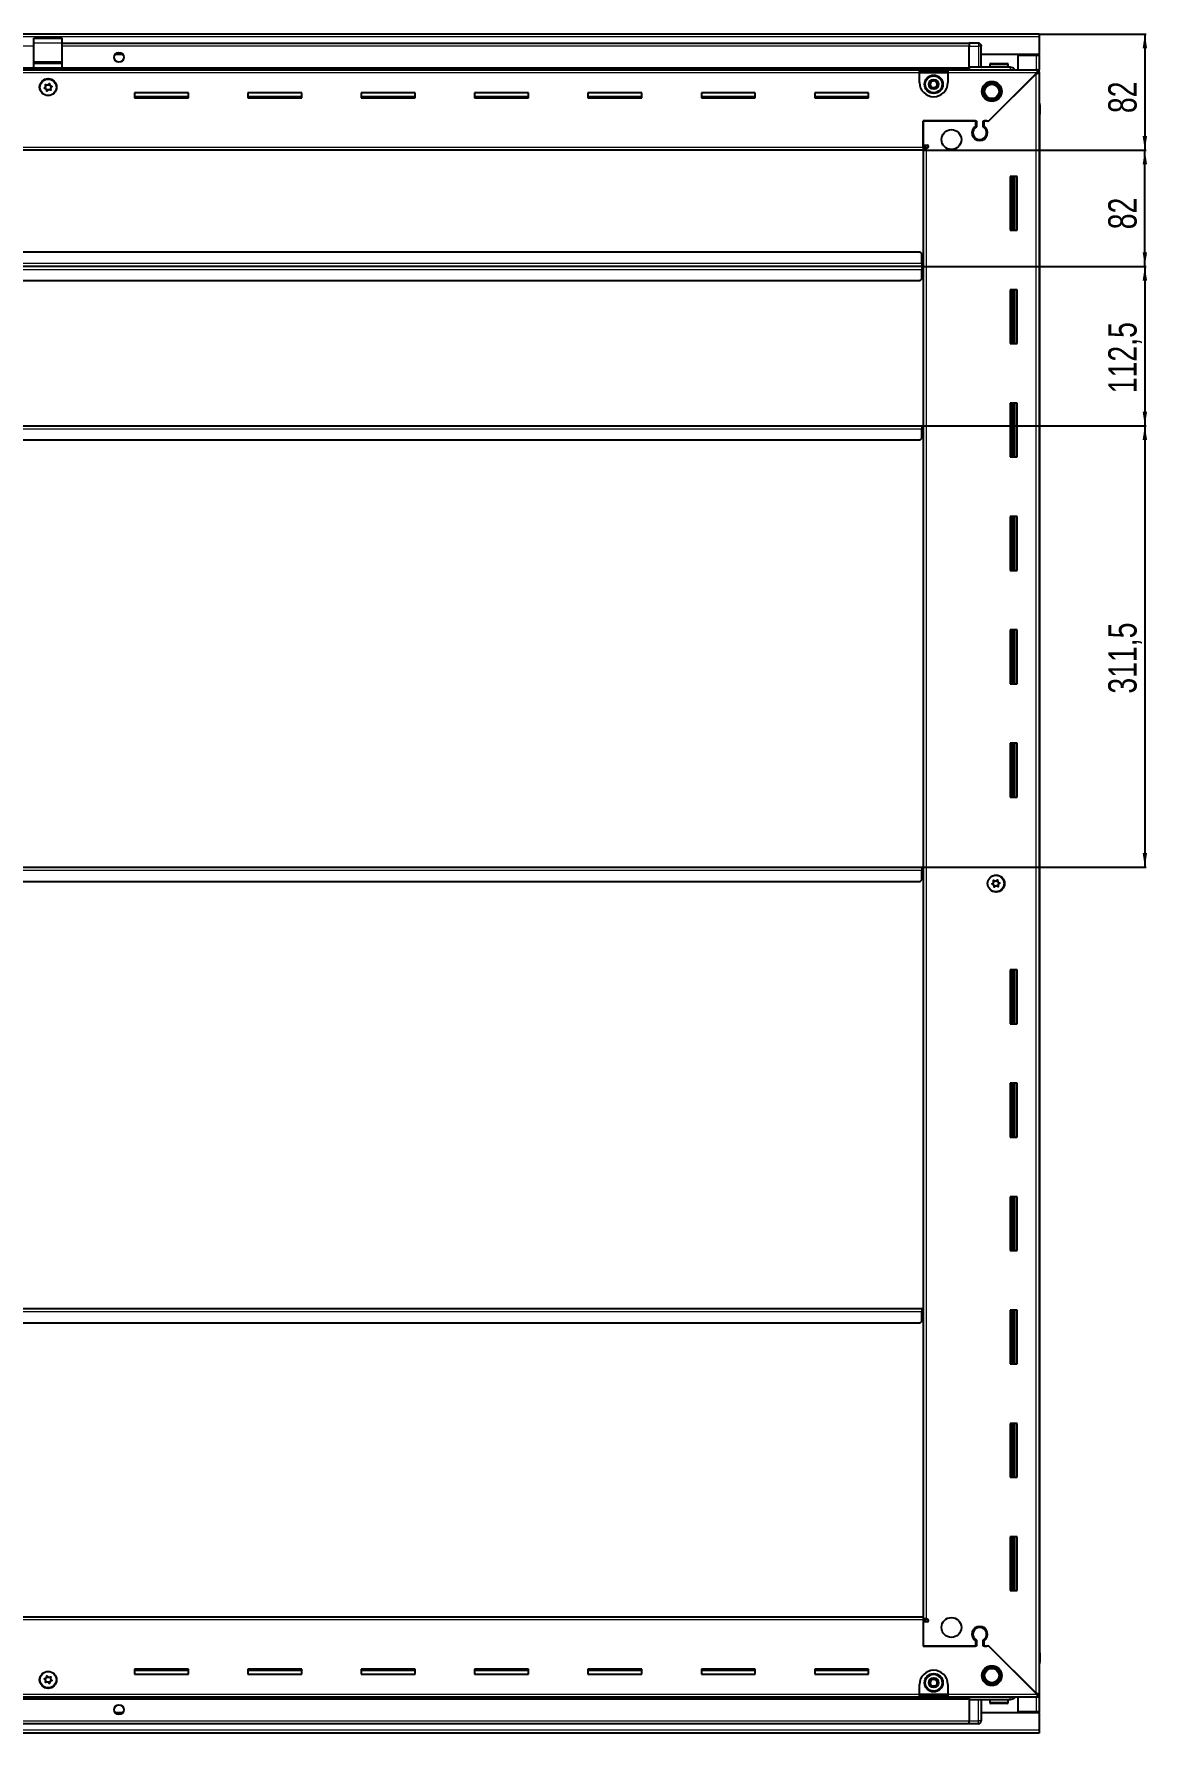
# Model space of a CAD drawing. Header units: millimetres. Extents: x 1219 to 5647, y -682 to 1991.
# Drawn here: x 4862 to 5647, y 577 to 1776 of the extents above; entities that cross this region are included whole.
import ezdxf

# ---------------------------------------------------------------- set-up
doc = ezdxf.new("R2010")
doc.units = ezdxf.units.MM
doc.layers.add('FORMAT', color=7, linetype='Continuous')
doc.styles.add('SLDTEXTSTYLE0', font='TXT', dxfattribs={"width": 0.75})
doc.dimstyles.new('SLDDIMSTYLE0', dxfattribs={"dimtxt": 20, "dimasz": 10, "dimexe": 0, "dimexo": 0.0625, "dimgap": 5, "dimtad": 2, "dimdec": 1, "dimrnd": 1e-09, "dimzin": 12, "dimdsep": 46, "dimtxsty": 'SLDTEXTSTYLE0', "dimsah": 1, "dimcen": 0.09, "dimadec": 0, "dimazin": 3, "dimtfac": 1, "dimtofl": 0, "dimtmove": 0, "dimatfit": 3, "dimfxl": 0, "dimfrac": 2, "dimtolj": 1, "dimtzin": 12, "dimarcsym": 0})

# ---------------------------------------------------------------- blocks, each defined once
blk = doc.blocks.new('_D_7')
at = {"layer": 'FORMAT'}
for p, q in [((5571, 1775.8), (5646.5, 1775.8)), ((5645.5, 1775.8), (5645.5, 1693.8)), ((5489, 1693.8), (5646.5, 1693.8))]:
    blk.add_line(p, q, dxfattribs=at)
for points in [[(5645.5, 1775.8), (5644, 1765.8), (5647.1, 1765.8)], [(5645.5, 1693.8), (5647.1, 1703.8), (5644, 1703.8)]]:
    blk.add_solid(points, dxfattribs=at)
at = {"layer": 'FORMAT', "insert": (5619.7, 1720), "char_height": 20, "attachment_point": 1, "rotation": 90, "style": 'SLDTEXTSTYLE0'}
blk.add_mtext('82', dxfattribs=at)
blk = doc.blocks.new('_D_8')
at = {"layer": 'FORMAT'}
for p, q in [((5489, 1693.8), (5646.5, 1693.8)), ((5645.5, 1611.8), (5645.5, 1693.8)), ((5488, 1611.8), (5646.5, 1611.8))]:
    blk.add_line(p, q, dxfattribs=at)
for points in [[(5645.5, 1693.8), (5644, 1683.8), (5647.1, 1683.8)], [(5645.5, 1611.8), (5647.1, 1621.8), (5644, 1621.8)]]:
    blk.add_solid(points, dxfattribs=at)
at = {"layer": 'FORMAT', "insert": (5619.7, 1638), "char_height": 20, "attachment_point": 1, "rotation": 90, "style": 'SLDTEXTSTYLE0'}
blk.add_mtext('82', dxfattribs=at)
blk = doc.blocks.new('_D_9')
at = {"layer": 'FORMAT'}
for p, q in [((5488, 1611.8), (5646.5, 1611.8)), ((5645.5, 1611.8), (5645.5, 1499.3)), ((5488, 1499.3), (5646.5, 1499.3))]:
    blk.add_line(p, q, dxfattribs=at)
for points in [[(5645.5, 1611.8), (5644, 1601.8), (5647.1, 1601.8)], [(5645.5, 1499.3), (5647.1, 1509.3), (5644, 1509.3)]]:
    blk.add_solid(points, dxfattribs=at)
at = {"layer": 'FORMAT', "insert": (5619.7, 1522.3), "char_height": 20, "attachment_point": 1, "rotation": 90, "style": 'SLDTEXTSTYLE0'}
blk.add_mtext('112,5', dxfattribs=at)
blk = doc.blocks.new('_D_10')
at = {"layer": 'FORMAT'}
for p, q in [((5488, 1499.3), (5646.5, 1499.3)), ((5645.5, 1499.3), (5645.5, 1187.8)), ((5488, 1187.8), (5646.5, 1187.8))]:
    blk.add_line(p, q, dxfattribs=at)
for points in [[(5645.5, 1499.3), (5644, 1489.3), (5647.1, 1489.3)], [(5645.5, 1187.8), (5647.1, 1197.8), (5644, 1197.8)]]:
    blk.add_solid(points, dxfattribs=at)
at = {"layer": 'FORMAT', "insert": (5619.7, 1310.3), "char_height": 20, "attachment_point": 1, "rotation": 90, "style": 'SLDTEXTSTYLE0'}
blk.add_mtext('311,5', dxfattribs=at)

msp = doc.modelspace()

# ---------------------------------------------------------------- linework, layer by layer
at = {"color": 7, "linetype": 'Continuous', "lineweight": 25}
for p, q in [((4172.02, 1775.82), (5571.02, 1775.82)), ((5571.02, 1775.82), (5571.02, 1773.72)), ((4861.52, 1772.82), (4881.52, 1772.82)), ((4861.52, 1769.56), (4861.52, 1772.82)), ((4861.52, 1756.41), (4861.52, 1769.56)), ((4881.52, 1769.56), (4881.52, 1772.82)), ((4881.52, 1756.41), (4881.52, 1769.56)), ((5521.52, 1769.17), (4881.52, 1769.17)), ((5521.52, 1769.32), (5521.52, 1769.32)), ((5528.02, 1769.32), (5521.52, 1769.32)), ((5528.02, 1769.32), (5521.52, 1769.32)), ((5521.52, 1769.32), (5521.52, 1767.32)), ((5521.52, 1752.32), (5521.52, 1767.32)), ((5530.02, 1767.32), (5530.02, 1767.32)), ((5530.02, 1752.32), (5530.02, 1767.32)), ((5571.02, 1773.72), (5571.02, 1761.32)), ((4221.52, 1751.17), (5521.52, 1751.17)), ((4256.52, 1750.57), (5486.52, 1750.57)), ((4861.52, 1755.32), (4861.52, 1756.41)), ((4861.52, 1755.32), (4881.52, 1755.32)), ((4861.52, 1751.82), (4861.52, 1755.32)), ((4861.52, 1751.82), (4881.52, 1751.82)), ((4865.52, 1751.82), (4865.52, 1751.17)), ((4868.02, 1751.17), (4868.02, 1751.82)), ((4875.02, 1751.17), (4875.02, 1751.82)), ((4877.52, 1751.17), (4877.52, 1751.82)), ((4881.52, 1755.32), (4881.52, 1756.41)), ((4881.52, 1751.82), (4881.52, 1755.32)), ((4924.39, 1761.32), (4918.65, 1761.32)), ((5486.52, 1748.47), (5486.52, 1750.57)), ((5486.52, 1750.57), (5506.52, 1750.57)), ((5506.52, 1750.57), (5570.02, 1750.57)), ((5506.52, 1750.57), (5506.52, 1748.47)), ((5521.52, 1752.32), (5521.52, 1751.82)), ((5550.52, 1752.32), (5521.52, 1752.32)), ((5521.52, 1752.29), (5521.59, 1750.57)), ((5571.02, 1761.32), (5530.02, 1761.32)), ((5536.02, 1754.22), (5536.02, 1752.32)), ((5536.82, 1755.02), (5548.22, 1755.02)), ((5549.02, 1752.32), (5549.02, 1754.22)), ((5556.02, 1750.57), (5556.02, 1760.82)), ((5556.02, 1760.82), (5568.92, 1760.82)), ((5568.92, 1760.82), (5571.02, 1760.82)), ((5569.52, 1760.82), (5569.52, 1761.32)), ((5570.02, 1749.07), (5570.02, 1750.57)), ((5570.02, 1750.57), (5571.02, 1750.57)), ((5571.02, 1760.82), (5571.02, 1761.32)), ((5571.02, 1760.82), (5571.02, 1750.57)), ((5571.02, 1749.07), (5571.02, 1750.57)), ((5486.52, 1749.07), (5506.52, 1749.07)), ((5486.52, 1741.57), (5486.52, 1748.47)), ((5506.52, 1748.47), (5506.52, 1741.57)), ((5568.92, 1747.97), (5534.82, 1713.87)), ((5535.52, 1714.57), (5569.42, 1748.47)), ((5569.52, 1748.57), (5571.02, 1748.57)), ((5570.02, 1749.07), (5571.02, 1749.07)), ((5571.02, 1749.07), (5571.02, 1748.57)), ((5571.02, 1748.57), (5571.02, 604.07)), ((4970.52, 1734.32), (4932.52, 1734.32)), ((4932.52, 1734.32), (4932.52, 1730.82)), ((4970.52, 1731.57), (4932.52, 1731.57)), ((4932.52, 1730.82), (4970.52, 1730.82)), ((4970.52, 1730.82), (4970.52, 1734.32)), ((5050.52, 1734.32), (5012.52, 1734.32)), ((5012.52, 1734.32), (5012.52, 1730.82)), ((5050.52, 1731.57), (5012.52, 1731.57)), ((5012.52, 1730.82), (5050.52, 1730.82)), ((5050.52, 1730.82), (5050.52, 1734.32)), ((5130.52, 1734.32), (5092.52, 1734.32)), ((5092.52, 1734.32), (5092.52, 1730.82)), ((5130.52, 1731.57), (5092.52, 1731.57)), ((5092.52, 1730.82), (5130.52, 1730.82)), ((5130.52, 1730.82), (5130.52, 1734.32)), ((5210.52, 1734.32), (5172.52, 1734.32)), ((5172.52, 1734.32), (5172.52, 1730.82)), ((5210.52, 1731.57), (5172.52, 1731.57)), ((5172.52, 1730.82), (5210.52, 1730.82)), ((5210.52, 1730.82), (5210.52, 1734.32)), ((5290.52, 1734.32), (5252.52, 1734.32)), ((5252.52, 1734.32), (5252.52, 1730.82)), ((5290.52, 1731.57), (5252.52, 1731.57)), ((5252.52, 1730.82), (5290.52, 1730.82)), ((5290.52, 1730.82), (5290.52, 1734.32)), ((5370.52, 1734.32), (5332.52, 1734.32)), ((5332.52, 1734.32), (5332.52, 1730.82)), ((5370.52, 1731.57), (5332.52, 1731.57)), ((5332.52, 1730.82), (5370.52, 1730.82)), ((5370.52, 1730.82), (5370.52, 1734.32)), ((5450.52, 1734.32), (5412.52, 1734.32)), ((5412.52, 1734.32), (5412.52, 1730.82)), ((5450.52, 1731.57), (5412.52, 1731.57)), ((5412.52, 1730.82), (5450.52, 1730.82)), ((5450.52, 1730.82), (5450.52, 1734.32)), ((5571.02, 1727.15), (5571.02, 1727.15)), ((5489.02, 1714.57), (5526.72, 1714.57)), ((5489.02, 1695.92), (5489.02, 1714.57)), ((5489.02, 1714.57), (5489.02, 1697.32)), ((5526.02, 1714.57), (5489.02, 1714.57)), ((5526.02, 1714.57), (5526.02, 1710.68)), ((5526.72, 1714.57), (5526.72, 1710.29)), ((5531.32, 1714.57), (5535.52, 1714.57)), ((5531.32, 1710.29), (5531.32, 1714.57)), ((5534.12, 1714.57), (5532.02, 1714.57)), ((5532.02, 1710.68), (5532.02, 1714.57)), ((5534.82, 1713.87), (5534.12, 1714.57)), ((5571.02, 1719.32), (5571.52, 1719.32)), ((5571.37, 633.32), (5571.37, 1719.32)), ((5571.52, 1725.82), (5571.52, 1719.32)), ((5571.52, 1719.32), (5571.52, 1725.82)), ((5571.52, 1719.32), (5571.52, 1719.32)), ((5571.52, 1719.32), (5571.52, 1719.32)), ((5489.02, 1693.82), (4254.02, 1693.82)), ((5489.02, 1697.32), (5491.87, 1697.32)), ((5491.02, 1696.32), (5489.02, 1696.32)), ((5489.02, 1695.92), (5489.02, 1693.82)), ((5489.02, 1695.32), (5491.12, 1695.32)), ((5489.02, 1693.82), (5489.02, 658.82)), ((5491.02, 1695.32), (5491.02, 1696.32)), ((5491.87, 1695.32), (5491.12, 1695.32)), ((5531.02, 1701.71), (5531.02, 1700.95)), ((5550.52, 1675.32), (5550.52, 1637.32)), ((5555.52, 1675.32), (5550.52, 1675.32)), ((5551.54, 1675.32), (5551.54, 1637.32)), ((5551.58, 1675.32), (5551.58, 1637.32)), ((5553.37, 1675.32), (5553.37, 1637.32)), ((5555.52, 1637.32), (5555.52, 1675.32)), ((5550.52, 1637.32), (5555.52, 1637.32)), ((5487.02, 1621.82), (4256.02, 1621.82)), ((5488.02, 1620.82), (5487.02, 1621.82)), ((5488.02, 1613.92), (5488.02, 1620.82)), ((5488.02, 1611.82), (4255.02, 1611.82)), ((5488.27, 1614.67), (5488.02, 1614.67)), ((5488.02, 1613.92), (5488.02, 1611.82)), ((5488.02, 1611.82), (5488.02, 1609.72)), ((5488.02, 1602.82), (5488.02, 1609.72)), ((5488.02, 1608.97), (5488.27, 1608.97)), ((5488.27, 1611.82), (5488.27, 1614.67)), ((5488.27, 1608.97), (5488.27, 1611.82)), ((5489.02, 1611.82), (5488.27, 1611.82)), ((4256.02, 1601.82), (5487.02, 1601.82)), ((5487.02, 1601.82), (5488.02, 1602.82)), ((5550.52, 1595.32), (5550.52, 1557.32)), ((5555.52, 1595.32), (5550.52, 1595.32)), ((5551.54, 1595.32), (5551.54, 1557.32)), ((5551.58, 1595.32), (5551.58, 1557.32)), ((5553.37, 1595.32), (5553.37, 1557.32)), ((5555.52, 1557.32), (5555.52, 1595.32)), ((5550.52, 1557.32), (5555.52, 1557.32)), ((5550.52, 1515.32), (5550.52, 1477.32)), ((5555.52, 1515.32), (5550.52, 1515.32)), ((5551.54, 1515.32), (5551.54, 1477.32)), ((5551.58, 1515.32), (5551.58, 1477.32)), ((5553.37, 1515.32), (5553.37, 1477.32)), ((5555.52, 1477.32), (5555.52, 1515.32)), ((4255.02, 1499.32), (5488.02, 1499.32)), ((5488.02, 1499.32), (5488.02, 1497.22)), ((5488.27, 1496.47), (5488.27, 1499.32)), ((5488.27, 1499.32), (5489.02, 1499.32)), ((4256.02, 1489.32), (5487.02, 1489.32)), ((5487.02, 1489.32), (5488.02, 1490.32)), ((5488.02, 1490.32), (5488.02, 1497.22)), ((5488.02, 1496.47), (5488.27, 1496.47)), ((5550.52, 1477.32), (5555.52, 1477.32)), ((5550.52, 1435.32), (5550.52, 1397.32)), ((5555.52, 1435.32), (5550.52, 1435.32)), ((5551.54, 1435.32), (5551.54, 1397.32)), ((5551.58, 1435.32), (5551.58, 1397.32)), ((5553.37, 1435.32), (5553.37, 1397.32)), ((5555.52, 1397.32), (5555.52, 1435.32)), ((5550.52, 1397.32), (5555.52, 1397.32)), ((5550.52, 1355.32), (5550.52, 1317.32)), ((5555.52, 1355.32), (5550.52, 1355.32)), ((5551.54, 1355.32), (5551.54, 1317.32)), ((5551.58, 1355.32), (5551.58, 1317.32)), ((5553.37, 1355.32), (5553.37, 1317.32)), ((5555.52, 1317.32), (5555.52, 1355.32)), ((5550.52, 1317.32), (5555.52, 1317.32)), ((5550.52, 1275.32), (5550.52, 1237.32)), ((5555.52, 1275.32), (5550.52, 1275.32)), ((5551.54, 1275.32), (5551.54, 1237.32)), ((5551.58, 1275.32), (5551.58, 1237.32)), ((5553.37, 1275.32), (5553.37, 1237.32)), ((5555.52, 1237.32), (5555.52, 1275.32)), ((5550.52, 1237.32), (5555.52, 1237.32)), ((4255.02, 1187.82), (5488.02, 1187.82)), ((5488.02, 1187.82), (5488.02, 1185.72)), ((5488.27, 1184.97), (5488.27, 1187.82)), ((5488.27, 1187.82), (5489.02, 1187.82)), ((4256.02, 1177.82), (5487.02, 1177.82)), ((5487.02, 1177.82), (5488.02, 1178.82)), ((5488.02, 1178.82), (5488.02, 1185.72)), ((5488.02, 1184.97), (5488.27, 1184.97)), ((5550.52, 1115.32), (5550.52, 1077.32)), ((5555.52, 1115.32), (5550.52, 1115.32)), ((5551.54, 1115.32), (5551.54, 1077.32)), ((5551.58, 1115.32), (5551.58, 1077.32)), ((5553.37, 1115.32), (5553.37, 1077.32)), ((5555.52, 1077.32), (5555.52, 1115.32)), ((5550.52, 1077.32), (5555.52, 1077.32)), ((5550.52, 1035.32), (5550.52, 997.32)), ((5555.52, 1035.32), (5550.52, 1035.32)), ((5551.54, 1035.32), (5551.54, 997.32)), ((5551.58, 1035.32), (5551.58, 997.32)), ((5553.37, 1035.32), (5553.37, 997.32)), ((5555.52, 997.32), (5555.52, 1035.32)), ((5550.52, 997.32), (5555.52, 997.32)), ((5550.52, 955.32), (5550.52, 917.32)), ((5555.52, 955.32), (5550.52, 955.32)), ((5551.54, 955.32), (5551.54, 917.32)), ((5551.58, 955.32), (5551.58, 917.32)), ((5553.37, 955.32), (5553.37, 917.32)), ((5555.52, 917.32), (5555.52, 955.32)), ((5550.52, 917.32), (5555.52, 917.32)), ((4255.02, 876.32), (5488.02, 876.32)), ((5488.02, 876.32), (5488.02, 874.22)), ((5488.27, 873.47), (5488.27, 876.32)), ((5488.27, 876.32), (5489.02, 876.32)), ((5550.52, 875.32), (5550.52, 837.32)), ((5555.52, 875.32), (5550.52, 875.32)), ((5551.54, 875.32), (5551.54, 837.32)), ((5551.58, 875.32), (5551.58, 837.32)), ((5553.37, 875.32), (5553.37, 837.32)), ((5555.52, 837.32), (5555.52, 875.32)), ((4256.02, 866.32), (5487.02, 866.32)), ((5487.02, 866.32), (5488.02, 867.32)), ((5488.02, 867.32), (5488.02, 874.22)), ((5488.02, 873.47), (5488.27, 873.47)), ((5550.52, 837.32), (5555.52, 837.32)), ((5550.52, 795.32), (5550.52, 757.32)), ((5555.52, 795.32), (5550.52, 795.32)), ((5551.54, 795.32), (5551.54, 757.32)), ((5551.58, 795.32), (5551.58, 757.32)), ((5553.37, 795.32), (5553.37, 757.32)), ((5555.52, 757.32), (5555.52, 795.32)), ((5550.52, 757.32), (5555.52, 757.32)), ((5550.52, 715.32), (5550.52, 677.32)), ((5555.52, 715.32), (5550.52, 715.32)), ((5551.54, 715.32), (5551.54, 677.32)), ((5551.58, 715.32), (5551.58, 677.32)), ((5553.37, 715.32), (5553.37, 677.32)), ((5555.52, 677.32), (5555.52, 715.32)), ((5550.52, 677.32), (5555.52, 677.32)), ((4254.02, 658.82), (5489.02, 658.82)), ((5489.02, 658.82), (5489.02, 656.72)), ((5491.12, 657.32), (5489.02, 657.32)), ((5489.02, 656.72), (5489.02, 638.07)), ((5489.02, 656.32), (5491.02, 656.32)), ((5489.02, 655.32), (5489.02, 638.07)), ((5491.87, 655.32), (5489.02, 655.32)), ((5491.02, 656.32), (5491.02, 657.32)), ((5491.12, 657.32), (5491.87, 657.32)), ((5531.02, 651.7), (5531.02, 650.94)), ((5526.72, 638.07), (5489.02, 638.07)), ((5489.02, 638.07), (5526.02, 638.07)), ((5526.02, 641.96), (5526.02, 638.07)), ((5526.72, 642.36), (5526.72, 638.07)), ((5531.32, 638.07), (5531.32, 642.36)), ((5535.52, 638.07), (5531.32, 638.07)), ((5532.02, 638.07), (5532.02, 641.96)), ((5532.02, 638.07), (5534.12, 638.07)), ((5534.12, 638.07), (5534.82, 638.77)), ((5534.82, 638.77), (5568.92, 604.67)), ((5569.42, 604.17), (5535.52, 638.07)), ((5571.02, 633.32), (5571.52, 633.32)), ((5571.52, 633.32), (5571.52, 633.32)), ((5571.52, 626.82), (5571.52, 633.32)), ((5571.52, 633.32), (5571.52, 626.82)), ((4970.52, 621.82), (4932.52, 621.82)), ((4932.52, 621.82), (4932.52, 618.32)), ((4932.52, 621.07), (4970.52, 621.07)), ((4932.52, 618.32), (4970.52, 618.32)), ((4970.52, 618.32), (4970.52, 621.82)), ((5050.52, 621.82), (5012.52, 621.82)), ((5012.52, 621.82), (5012.52, 618.32)), ((5012.52, 621.07), (5050.52, 621.07)), ((5012.52, 618.32), (5050.52, 618.32)), ((5050.52, 618.32), (5050.52, 621.82)), ((5130.52, 621.82), (5092.52, 621.82)), ((5092.52, 621.82), (5092.52, 618.32)), ((5092.52, 621.07), (5130.52, 621.07)), ((5092.52, 618.32), (5130.52, 618.32)), ((5130.52, 618.32), (5130.52, 621.82)), ((5210.52, 621.82), (5172.52, 621.82)), ((5172.52, 621.82), (5172.52, 618.32)), ((5172.52, 621.07), (5210.52, 621.07)), ((5172.52, 618.32), (5210.52, 618.32)), ((5210.52, 618.32), (5210.52, 621.82)), ((5290.52, 621.82), (5252.52, 621.82)), ((5252.52, 621.82), (5252.52, 618.32)), ((5252.52, 621.07), (5290.52, 621.07)), ((5252.52, 618.32), (5290.52, 618.32)), ((5290.52, 618.32), (5290.52, 621.82)), ((5370.52, 621.82), (5332.52, 621.82)), ((5332.52, 621.82), (5332.52, 618.32)), ((5332.52, 621.07), (5370.52, 621.07)), ((5332.52, 618.32), (5370.52, 618.32)), ((5370.52, 618.32), (5370.52, 621.82)), ((5450.52, 621.82), (5412.52, 621.82)), ((5412.52, 621.82), (5412.52, 618.32)), ((5412.52, 621.07), (5450.52, 621.07)), ((5412.52, 618.32), (5450.52, 618.32)), ((5450.52, 618.32), (5450.52, 621.82)), ((5521.52, 601.47), (4221.52, 601.47)), ((5486.52, 602.07), (4256.52, 602.07)), ((5486.52, 604.17), (5486.52, 611.07)), ((5486.52, 602.07), (5486.52, 604.17)), ((5506.52, 603.57), (5486.52, 603.57)), ((5506.52, 602.07), (5486.52, 602.07)), ((5506.52, 611.07), (5506.52, 604.17)), ((5506.52, 604.17), (5506.52, 602.07)), ((5570.02, 602.07), (5506.52, 602.07)), ((5521.59, 602.07), (5521.52, 600.36)), ((5521.52, 600.32), (5521.52, 600.82)), ((5550.52, 600.32), (5521.52, 600.32)), ((5521.52, 600.32), (5521.52, 585.32)), ((5530.02, 600.32), (5530.02, 585.32)), ((5536.02, 600.32), (5536.02, 598.42)), ((5549.02, 598.42), (5549.02, 600.32)), ((5556.02, 591.82), (5556.02, 602.07)), ((5569.52, 604.07), (5571.02, 604.07)), ((5570.02, 603.57), (5570.02, 602.07)), ((5571.02, 603.57), (5570.02, 603.57)), ((5571.02, 602.07), (5570.02, 602.07)), ((5571.02, 604.07), (5571.02, 603.57)), ((5571.02, 603.57), (5571.02, 602.07)), ((5571.02, 602.07), (5571.02, 591.82)), ((4918.65, 591.32), (4924.39, 591.32)), ((5530.02, 591.32), (5571.02, 591.32)), ((5543.81, 597.62), (5536.82, 597.62)), ((5548.22, 597.62), (5543.81, 597.62)), ((5568.92, 591.82), (5556.02, 591.82)), ((5571.02, 591.82), (5568.92, 591.82)), ((5569.52, 591.32), (5569.52, 591.82)), ((5571.02, 591.32), (5571.02, 591.82)), ((5571.02, 591.32), (5571.02, 578.92)), ((5571.02, 576.82), (4172.02, 576.82)), ((4221.52, 583.47), (5521.52, 583.47)), ((5521.52, 583.32), (5521.52, 585.32)), ((5521.52, 583.32), (5521.52, 583.32)), ((5528.02, 583.32), (5521.52, 583.32)), ((5521.52, 583.32), (5521.52, 583.32)), ((5528.02, 583.32), (5521.52, 583.32)), ((5529.34, 583.82), (5529.34, 583.82)), ((5571.02, 578.92), (5571.02, 576.82))]:
    msp.add_line(p, q, dxfattribs=at)
at = {"color": 8, "linetype": 'Continuous', "lineweight": 18}
for p, q in [((5571.02, 1773.72), (4172.02, 1773.72)), ((4861.52, 1767.17), (4221.52, 1767.17)), ((4861.52, 1769.56), (4881.52, 1769.56)), ((5521.52, 1767.17), (4881.52, 1767.17)), ((5521.52, 1767.32), (5528.02, 1767.32)), ((5528.02, 1769.32), (5528.02, 1767.32)), ((5530.02, 1767.32), (5528.02, 1767.32)), ((5528.02, 1767.32), (5528.02, 1752.32)), ((4861.52, 1751.82), (4221.52, 1751.82)), ((5521.52, 1750.59), (4221.52, 1750.59)), ((4861.52, 1756.41), (4881.52, 1756.41)), ((4867.52, 1751.17), (4867.52, 1751.82)), ((4875.52, 1751.17), (4875.52, 1751.82)), ((5521.52, 1751.82), (4881.52, 1751.82)), ((5536.02, 1754.22), (5549.02, 1754.22)), ((5568.92, 1761.32), (5568.92, 1760.82)), ((5568.92, 1760.82), (5568.92, 1750.57)), ((5486.52, 1748.47), (4256.52, 1748.47)), ((5486.52, 1748.47), (5506.52, 1748.47)), ((5569.42, 1748.47), (5506.52, 1748.47)), ((5568.92, 604.67), (5568.92, 1747.97)), ((5571.02, 1725.82), (5571.52, 1725.82)), ((4254.02, 1695.92), (5489.02, 1695.92)), ((5491.12, 1695.32), (5491.12, 657.32)), ((5552.78, 1637.32), (5552.78, 1675.32)), ((5554.02, 1637.32), (5554.02, 1675.32)), ((5488.02, 1613.92), (4255.02, 1613.92)), ((4255.02, 1609.72), (5488.02, 1609.72)), ((5552.78, 1557.32), (5552.78, 1595.32)), ((5554.02, 1557.32), (5554.02, 1595.32)), ((5552.78, 1477.32), (5552.78, 1515.32)), ((5554.02, 1477.32), (5554.02, 1515.32)), ((4255.02, 1497.22), (5488.02, 1497.22)), ((5552.78, 1397.32), (5552.78, 1435.32)), ((5554.02, 1397.32), (5554.02, 1435.32)), ((5552.78, 1317.32), (5552.78, 1355.32)), ((5554.02, 1317.32), (5554.02, 1355.32)), ((5552.78, 1237.32), (5552.78, 1275.32)), ((5554.02, 1237.32), (5554.02, 1275.32)), ((4255.02, 1185.72), (5488.02, 1185.72)), ((5552.78, 1077.32), (5552.78, 1115.32)), ((5554.02, 1077.32), (5554.02, 1115.32)), ((5552.78, 997.32), (5552.78, 1035.32)), ((5554.02, 997.32), (5554.02, 1035.32)), ((5552.78, 917.32), (5552.78, 955.32)), ((5554.02, 917.32), (5554.02, 955.32)), ((5552.78, 837.32), (5552.78, 875.32)), ((5554.02, 837.32), (5554.02, 875.32)), ((4255.02, 874.22), (5488.02, 874.22)), ((5552.78, 757.32), (5552.78, 795.32)), ((5554.02, 757.32), (5554.02, 795.32)), ((5552.78, 677.32), (5552.78, 715.32)), ((5554.02, 677.32), (5554.02, 715.32)), ((5489.02, 656.72), (4254.02, 656.72)), ((5571.02, 626.82), (5571.52, 626.82)), ((4221.52, 602.06), (5521.52, 602.06)), ((4221.52, 600.82), (5521.52, 600.82)), ((4256.52, 604.17), (5486.52, 604.17)), ((5506.52, 604.17), (5486.52, 604.17)), ((5506.52, 604.17), (5569.42, 604.17)), ((5528.02, 585.32), (5528.02, 600.32)), ((5568.92, 602.07), (5568.92, 591.82)), ((5543.99, 598.42), (5536.02, 598.42)), ((5549.02, 598.42), (5543.99, 598.42)), ((5568.92, 591.82), (5568.92, 591.32)), ((5571.02, 578.92), (4172.02, 578.92)), ((4221.52, 585.47), (5521.52, 585.47)), ((5521.52, 585.32), (5528.02, 585.32)), ((5530.02, 585.32), (5528.02, 585.32)), ((5528.02, 583.32), (5528.02, 585.32))]:
    msp.add_line(p, q, dxfattribs=at)
at = {"color": 7, "linetype": 'Continuous', "lineweight": 25, "flags": 128}
msp.add_lwpolyline([(5529.87, 1768.08), (5529.98, 1767.71), (5530.02, 1767.32)], dxfattribs=at)
at = {"color": 7, "linetype": 'Continuous', "lineweight": 25}
for centre, radius in [((4921.52, 1759.32), 3.5), ((4871.52, 1738.32), 6), ((4871.52, 1738.17), 5.79), ((4871.52, 1738.17), 1.85), ((5496.52, 1740.32), 6.5), ((5496.52, 1740.32), 3.46), ((5537.52, 1735.32), 7), ((5537.52, 1735.32), 6.02), ((5537.52, 1735.32), 5.1), ((5509.02, 1701.32), 7), ((5540.52, 1176.32), 6), ((5540.37, 1176.32), 5.79), ((5540.37, 1176.32), 1.85), ((5509.02, 651.32), 7), ((5537.52, 617.32), 7), ((4871.52, 614.32), 6), ((4871.52, 614.47), 5.79), ((4871.52, 614.47), 1.85), ((5496.52, 612.32), 6.5), ((5496.52, 612.32), 3.46), ((5537.52, 617.32), 6.03), ((5537.52, 617.32), 5.1), ((4921.52, 593.32), 3.5)]:
    msp.add_circle(centre, radius, dxfattribs=at)
at = {"color": 8, "linetype": 'Continuous', "lineweight": 18}
for centre in [(5496.52, 1740.32), (5496.52, 612.32)]:
    msp.add_circle(centre, 5.7, dxfattribs=at)
at = {"color": 7, "linetype": 'Continuous', "lineweight": 25}
for centre, radius, start, end in [((5528.02, 1767.32), 2, 0, 90), ((5530.22, 1752.52), 0.2, 180, 270), ((5536.82, 1754.22), 0.8, 90, 180), ((5548.22, 1754.22), 0.8, 0, 90), ((5496.52, 1741.57), 10, 180, 270), ((5496.52, 1740.32), 2.5, 160.11158, 220.11158), ((5496.52, 1740.32), 2.5, 100.11158, 160.11158), ((5496.52, 1740.32), 2.5, 220.11158, 280.11158), ((5496.52, 1740.32), 2.5, 40.11158, 100.11158), ((5496.52, 1741.57), 10, 270, 0), ((5496.52, 1740.32), 2.5, 280.11158, 340.11158), ((5496.52, 1740.32), 2.5, 340.11158, 40.11158), ((5569.52, 1725.82), 2, 360, 41.40962), ((5569.52, 1725.82), 2, 0, 41.39416), ((5529.02, 1706.07), 5.5, 123.05573, 56.94427), ((5529.02, 1706.07), 4.8, 118.63099, 61.36901), ((5491.87, 1696.32), 1, 270, 90), ((5491.87, 656.32), 1, 270, 90), ((5529.02, 646.57), 5.5, 303.05573, 236.94427), ((5529.02, 646.57), 4.8, 298.63099, 241.36901), ((5569.52, 626.82), 2, 318.59038, 0), ((5496.52, 611.07), 10, 90, 180), ((5496.52, 612.32), 2.5, 147.04236, 207.04236), ((5496.52, 612.32), 2.5, 87.04236, 147.04236), ((5496.52, 611.07), 10, 0, 90), ((5496.52, 612.32), 2.5, 27.04236, 87.04236), ((5496.52, 612.32), 2.5, 327.04236, 27.04236), ((5496.52, 612.32), 2.5, 207.04236, 267.04236), ((5496.52, 612.32), 2.5, 267.04236, 327.04236), ((5530.22, 600.12), 0.2, 90, 180), ((5536.82, 598.42), 0.8, 180, 270), ((5548.22, 598.42), 0.8, 270, 0), ((5528.02, 585.32), 2, 270, 0)]:
    msp.add_arc(centre, radius, start, end, dxfattribs=at)
for points, knots in [([(5521.52, 1752.32), (5521.52, 1752.29), (5521.52, 1752.21), (5521.52, 1751.59), (5521.52, 1751.03), (5521.52, 1750.66), (5521.52, 1750.65)], [0, 0, 0, 0, 0.3302662, 0.66053239, 0.99079859, 1, 1, 1, 1]), ([(5553.73, 1750.57), (5553.62, 1750.77), (5553.23, 1751.42), (5552.07, 1752.13), (5551.04, 1752.26), (5550.52, 1752.32)], [0, 0, 0, 0, 0.1822499, 0.5911249, 1, 1, 1, 1]), ([(5570.02, 1750.57), (5569.97, 1750.55), (5569.88, 1750.49), (5569.75, 1750.1), (5569.62, 1749.54), (5569.51, 1748.96), (5569.44, 1748.6), (5569.42, 1748.47)], [0, 0, 0, 0, 0.2302553, 0.4485219, 0.6667858, 0.8850496, 1, 1, 1, 1]), ([(4869.63, 1740.24), (4869.63, 1740.23), (4869.61, 1740.21), (4869.6, 1740.15), (4869.61, 1740.01), (4869.71, 1739.64), (4869.85, 1739.11), (4869.68, 1738.5), (4869.32, 1738.13), (4869.02, 1737.88), (4868.84, 1737.72), (4868.79, 1737.64), (4868.78, 1737.6), (4868.78, 1737.57), (4868.8, 1737.54), (4868.85, 1737.49), (4869.1, 1737.39), (4869.57, 1737.29), (4870.21, 1736.98), (4870.46, 1736.31), (4870.52, 1735.84), (4870.59, 1735.58), (4870.63, 1735.53), (4870.66, 1735.51), (4870.69, 1735.5), (4870.73, 1735.51), (4870.76, 1735.52), (4870.83, 1735.57), (4871, 1735.72), (4871.27, 1735.99), (4871.68, 1736.31), (4872.3, 1736.42), (4872.81, 1736.23), (4873.18, 1736.1), (4873.32, 1736.07), (4873.38, 1736.09), (4873.41, 1736.1), (4873.43, 1736.13), (4873.44, 1736.19), (4873.43, 1736.34), (4873.33, 1736.71), (4873.19, 1737.23), (4873.36, 1737.84), (4873.72, 1738.21), (4874.02, 1738.46), (4874.2, 1738.63), (4874.25, 1738.71), (4874.26, 1738.75), (4874.25, 1738.78), (4874.24, 1738.81), (4874.19, 1738.85), (4873.94, 1738.95), (4873.47, 1739.06), (4872.83, 1739.37), (4872.58, 1740.03), (4872.52, 1740.51), (4872.45, 1740.76), (4872.41, 1740.82), (4872.38, 1740.84), (4872.35, 1740.85), (4872.31, 1740.84), (4872.27, 1740.82), (4872.21, 1740.78), (4872.04, 1740.63), (4871.77, 1740.36), (4871.36, 1740.04), (4870.74, 1739.93), (4870.23, 1740.11), (4869.86, 1740.25), (4869.72, 1740.27), (4869.66, 1740.26), (4869.64, 1740.25), (4869.63, 1740.24)], [0, 0, 0, 0, 0.0020087, 0.00442, 0.0093647, 0.0255282, 0.0677053, 0.0957862, 0.1246456, 0.1503415, 0.1605194, 0.1633943, 0.1656965, 0.1672448, 0.1688741, 0.1707699, 0.1786058, 0.2119941, 0.2499945, 0.2879948, 0.3213831, 0.329219, 0.3311148, 0.3327441, 0.3342924, 0.3362166, 0.3385353, 0.3413178, 0.349662, 0.3753578, 0.4042173, 0.4322982, 0.4744753, 0.4906388, 0.4966691, 0.49844, 0.5, 0.5020087, 0.50442, 0.5093647, 0.5255282, 0.5677053, 0.5957862, 0.6246456, 0.6503415, 0.6605194, 0.6633943, 0.6656965, 0.6672448, 0.6688741, 0.6707699, 0.6786058, 0.7119941, 0.7499945, 0.7879948, 0.8213831, 0.829219, 0.8311148, 0.8327441, 0.8342924, 0.8362166, 0.8385353, 0.8413178, 0.849662, 0.8753578, 0.9042173, 0.9322982, 0.9744753, 0.9906388, 0.9966691, 0.99844, 1, 1, 1, 1]), ([(5493.68, 1739.82), (5493.72, 1739.93), (5493.92, 1740.5), (5494.26, 1741.43), (5494.54, 1742.21), (5494.66, 1742.53)], [0, 0, 0, 0, 0.1331247, 0.6370994, 1, 1, 1, 1]), ([(5495.54, 1737.61), (5495.21, 1738), (5494.58, 1738.74), (5493.97, 1739.48), (5493.68, 1739.82)], [0, 0, 0, 0, 0.5346859, 1, 1, 1, 1]), ([(5494.66, 1742.53), (5495.17, 1742.62), (5496.12, 1742.79), (5497.06, 1742.96), (5497.5, 1743.04)], [0, 0, 0, 0, 0.5346859, 1, 1, 1, 1]), ([(5497.5, 1743.04), (5497.83, 1742.64), (5498.46, 1741.91), (5499.07, 1741.17), (5499.36, 1740.83)], [0, 0, 0, 0, 0.5346859, 1, 1, 1, 1]), ([(5499.36, 1740.83), (5499.24, 1740.51), (5498.96, 1739.73), (5498.63, 1738.8), (5498.42, 1738.23), (5498.38, 1738.12)], [0, 0, 0, 0, 0.3629006, 0.8668753, 1, 1, 1, 1]), ([(5568.92, 1747.97), (5569.17, 1748.02), (5569.67, 1748.11), (5570.31, 1748.24), (5570.77, 1748.37), (5570.99, 1748.48), (5571.01, 1748.55), (5571.02, 1748.57)], [0, 0, 0, 0, 0.2302553, 0.4485219, 0.6667858, 0.8850496, 1, 1, 1, 1]), ([(5498.38, 1738.12), (5497.87, 1738.03), (5496.92, 1737.86), (5495.98, 1737.69), (5495.54, 1737.61)], [0, 0, 0, 0, 0.5346859, 1, 1, 1, 1]), ([(5538.73, 1178.6), (5538.72, 1178.59), (5538.71, 1178.57), (5538.69, 1178.51), (5538.68, 1178.37), (5538.74, 1177.98), (5538.82, 1177.45), (5538.58, 1176.86), (5538.18, 1176.53), (5537.85, 1176.32), (5537.66, 1176.18), (5537.6, 1176.11), (5537.58, 1176.07), (5537.58, 1176.03), (5537.6, 1176), (5537.64, 1175.95), (5537.88, 1175.82), (5538.33, 1175.67), (5538.93, 1175.29), (5539.1, 1174.6), (5539.11, 1174.12), (5539.15, 1173.86), (5539.19, 1173.8), (5539.21, 1173.77), (5539.24, 1173.76), (5539.28, 1173.76), (5539.32, 1173.78), (5539.39, 1173.81), (5539.58, 1173.94), (5539.87, 1174.18), (5540.31, 1174.46), (5540.94, 1174.49), (5541.43, 1174.25), (5541.78, 1174.08), (5541.92, 1174.03), (5541.98, 1174.04), (5542.01, 1174.05), (5542.03, 1174.08), (5542.05, 1174.14), (5542.06, 1174.28), (5542, 1174.66), (5541.92, 1175.2), (5542.16, 1175.79), (5542.56, 1176.11), (5542.89, 1176.33), (5543.08, 1176.47), (5543.14, 1176.54), (5543.16, 1176.58), (5543.16, 1176.61), (5543.14, 1176.64), (5543.1, 1176.7), (5542.86, 1176.82), (5542.41, 1176.98), (5541.81, 1177.36), (5541.64, 1178.05), (5541.63, 1178.53), (5541.59, 1178.79), (5541.55, 1178.85), (5541.53, 1178.87), (5541.5, 1178.88), (5541.46, 1178.88), (5541.42, 1178.87), (5541.35, 1178.83), (5541.16, 1178.7), (5540.86, 1178.46), (5540.43, 1178.19), (5539.8, 1178.15), (5539.31, 1178.4), (5538.96, 1178.57), (5538.82, 1178.61), (5538.76, 1178.61), (5538.74, 1178.6), (5538.73, 1178.6)], [0, 0, 0, 0, 0.0020087, 0.00442, 0.0093647, 0.0255282, 0.0677053, 0.0957862, 0.1246456, 0.1503415, 0.1605194, 0.1633943, 0.1656965, 0.1672448, 0.1688741, 0.1707699, 0.1786058, 0.2119941, 0.2499945, 0.2879948, 0.3213831, 0.329219, 0.3311148, 0.3327441, 0.3342924, 0.3362166, 0.3385353, 0.3413178, 0.349662, 0.3753578, 0.4042173, 0.4322982, 0.4744753, 0.4906388, 0.4966691, 0.49844, 0.5, 0.5020087, 0.50442, 0.5093647, 0.5255282, 0.5677053, 0.5957862, 0.6246456, 0.6503415, 0.6605194, 0.6633943, 0.6656965, 0.6672448, 0.6688741, 0.6707699, 0.6786058, 0.7119941, 0.7499945, 0.7879948, 0.8213831, 0.829219, 0.8311148, 0.8327441, 0.8342924, 0.8362166, 0.8385353, 0.8413178, 0.849662, 0.8753578, 0.9042173, 0.9322982, 0.9744753, 0.9906388, 0.9966691, 0.99844, 1, 1, 1, 1]), ([(4869.63, 612.4), (4869.65, 612.4), (4869.67, 612.38), (4869.73, 612.38), (4869.87, 612.4), (4870.23, 612.54), (4870.74, 612.72), (4871.36, 612.61), (4871.77, 612.29), (4872.04, 612.01), (4872.22, 611.85), (4872.31, 611.81), (4872.35, 611.8), (4872.38, 611.81), (4872.41, 611.83), (4872.45, 611.88), (4872.52, 612.14), (4872.58, 612.61), (4872.83, 613.28), (4873.47, 613.59), (4873.94, 613.69), (4874.19, 613.79), (4874.24, 613.84), (4874.25, 613.87), (4874.26, 613.9), (4874.25, 613.93), (4874.23, 613.97), (4874.18, 614.04), (4874.01, 614.19), (4873.72, 614.43), (4873.36, 614.8), (4873.19, 615.41), (4873.33, 615.94), (4873.43, 616.32), (4873.44, 616.47), (4873.42, 616.52), (4873.4, 616.55), (4873.37, 616.56), (4873.31, 616.57), (4873.17, 616.54), (4872.81, 616.41), (4872.3, 616.23), (4871.68, 616.34), (4871.27, 616.66), (4871, 616.94), (4870.82, 617.09), (4870.73, 617.14), (4870.69, 617.15), (4870.66, 617.14), (4870.63, 617.12), (4870.59, 617.06), (4870.52, 616.81), (4870.46, 616.33), (4870.21, 615.67), (4869.57, 615.36), (4869.1, 615.25), (4868.85, 615.15), (4868.8, 615.11), (4868.78, 615.08), (4868.78, 615.05), (4868.79, 615.01), (4868.81, 614.98), (4868.86, 614.91), (4869.03, 614.76), (4869.32, 614.52), (4869.68, 614.14), (4869.85, 613.53), (4869.71, 613.01), (4869.61, 612.63), (4869.6, 612.48), (4869.62, 612.43), (4869.63, 612.41), (4869.63, 612.4)], [0, 0, 0, 0, 0.00200873, 0.00442003, 0.00936469, 0.02552819, 0.06770529, 0.09578618, 0.12464563, 0.1503415, 0.16051935, 0.16339425, 0.16569651, 0.16724481, 0.16887414, 0.1707699, 0.17860577, 0.21199411, 0.24999446, 0.2879948, 0.32138314, 0.32921901, 0.33111477, 0.3327441, 0.3342924, 0.33621663, 0.33853534, 0.3413178, 0.34966197, 0.37535784, 0.40421729, 0.43229818, 0.47447528, 0.49063878, 0.4966691, 0.49844005, 0.5, 0.50200873, 0.50442003, 0.50936469, 0.52552819, 0.56770529, 0.59578618, 0.62464563, 0.6503415, 0.66051935, 0.66339425, 0.66569651, 0.66724481, 0.66887414, 0.6707699, 0.67860577, 0.71199411, 0.74999446, 0.7879948, 0.82138314, 0.82921901, 0.83111477, 0.8327441, 0.8342924, 0.83621663, 0.83853534, 0.8413178, 0.84966197, 0.87535784, 0.90421729, 0.93229818, 0.97447528, 0.99063878, 0.9966691, 0.99844005, 1, 1, 1, 1]), ([(5493.64, 612.47), (5493.92, 612.91), (5494.44, 613.71), (5494.96, 614.52), (5495.21, 614.89)], [0, 0, 0, 0, 0.5346859, 1, 1, 1, 1]), ([(5494.95, 609.9), (5494.71, 610.36), (5494.28, 611.22), (5493.84, 612.07), (5493.64, 612.47)], [0, 0, 0, 0, 0.5346859, 1, 1, 1, 1]), ([(5495.21, 614.89), (5495.33, 614.89), (5495.93, 614.86), (5496.92, 614.81), (5497.75, 614.76), (5498.09, 614.75)], [0, 0, 0, 0, 0.1331247, 0.6370994, 1, 1, 1, 1]), ([(5499.4, 612.17), (5499.12, 611.74), (5498.6, 610.93), (5498.08, 610.13), (5497.83, 609.75)], [0, 0, 0, 0, 0.53468586, 1, 1, 1, 1]), ([(5498.09, 614.75), (5498.32, 614.29), (5498.76, 613.43), (5499.2, 612.57), (5499.4, 612.17)], [0, 0, 0, 0, 0.5346859, 1, 1, 1, 1]), ([(5497.83, 609.75), (5497.49, 609.77), (5496.67, 609.81), (5495.67, 609.86), (5495.07, 609.89), (5494.95, 609.9)], [0, 0, 0, 0, 0.3629006, 0.8668753, 1, 1, 1, 1]), ([(5521.52, 600.32), (5521.52, 600.36), (5521.52, 600.44), (5521.52, 601.05), (5521.52, 601.63), (5521.52, 602.03), (5521.52, 602.06)], [0, 0, 0, 0, 0.3242788, 0.6485576, 0.9728365, 1, 1, 1, 1]), ([(5553.73, 602.07), (5553.62, 601.87), (5553.23, 601.22), (5552.07, 600.51), (5551.04, 600.39), (5550.52, 600.32)], [0, 0, 0, 0, 0.1822499, 0.5911249, 1, 1, 1, 1]), ([(5571.02, 604.07), (5570.99, 604.12), (5570.94, 604.21), (5570.55, 604.34), (5569.99, 604.47), (5569.41, 604.58), (5569.05, 604.65), (5568.92, 604.67)], [0, 0, 0, 0, 0.2302553, 0.4485219, 0.6667858, 0.8850496, 1, 1, 1, 1]), ([(5569.42, 604.17), (5569.47, 603.92), (5569.56, 603.43), (5569.69, 602.79), (5569.82, 602.32), (5569.93, 602.1), (5570, 602.08), (5570.02, 602.07)], [0, 0, 0, 0, 0.23025534, 0.4485219, 0.6667858, 0.88504963, 1, 1, 1, 1])]:
    msp.add_open_spline(points, degree=3, knots=knots, dxfattribs=at)
at = {"color": 8, "linetype": 'Continuous', "lineweight": 18}
for points in [[(5550.52, 1752.32), (5550.52, 1752.28), (5550.52, 1752.2), (5550.52, 1751.77), (5550.52, 1751.31), (5550.52, 1750.9), (5550.52, 1750.63), (5550.52, 1750.57)], [(5550.52, 600.32), (5550.52, 600.37), (5550.52, 600.44), (5550.52, 600.88), (5550.52, 601.33), (5550.52, 601.75), (5550.52, 602.02), (5550.52, 602.07)]]:
    msp.add_open_spline(points, degree=3, knots=[0, 0, 0, 0, 0.35975288, 0.55341416, 0.75118521, 0.94895626, 1, 1, 1, 1], dxfattribs=at)
at = {"color": 7, "linetype": 'Continuous', "lineweight": 25}
for points in [[(5568.92, 1747.97), (5569, 1748.02), (5569.16, 1748.12), (5569.35, 1748.27), (5569.49, 1748.42), (5569.51, 1748.52), (5569.52, 1748.57)], [(5570.02, 1749.07), (5569.97, 1749.06), (5569.87, 1749.05), (5569.72, 1748.91), (5569.57, 1748.71), (5569.47, 1748.55), (5569.42, 1748.47)], [(5569.52, 604.07), (5569.51, 604.12), (5569.49, 604.22), (5569.35, 604.37), (5569.16, 604.52), (5569, 604.62), (5568.92, 604.67)], [(5569.42, 604.17), (5569.47, 604.09), (5569.57, 603.94), (5569.72, 603.74), (5569.87, 603.6), (5569.97, 603.58), (5570.02, 603.57)]]:
    msp.add_open_spline(points, degree=3, dxfattribs=at)

# ---------------------------------------------------------------- dimensions: what is measured, and where the dimension line sits
at = {"layer": 'FORMAT'}
for base, p1, p2, picture, middle in [((5645.52, 1693.82), (5571.02, 1775.82), (5489.02, 1693.82), '_D_7', (5645.52, 1734.82)), ((5645.52, 1693.82), (5488.02, 1611.82), (5489.02, 1693.82), '_D_8', (5645.52, 1652.82)), ((5645.52, 1499.32), (5488.02, 1611.82), (5488.02, 1499.32), '_D_9', (5645.52, 1555.57)), ((5645.52, 1187.82), (5488.02, 1499.32), (5488.02, 1187.82), '_D_10', (5645.52, 1343.57))]:
    dim = msp.add_linear_dim(base=base, p1=p1, p2=p2, angle=90, dimstyle='SLDDIMSTYLE0', dxfattribs=at)
    dim.commit()
    dim.dimension.update_dxf_attribs({"geometry": picture, "text_midpoint": middle, "dimtype": 160})

doc.saveas('drawing.dxf')
